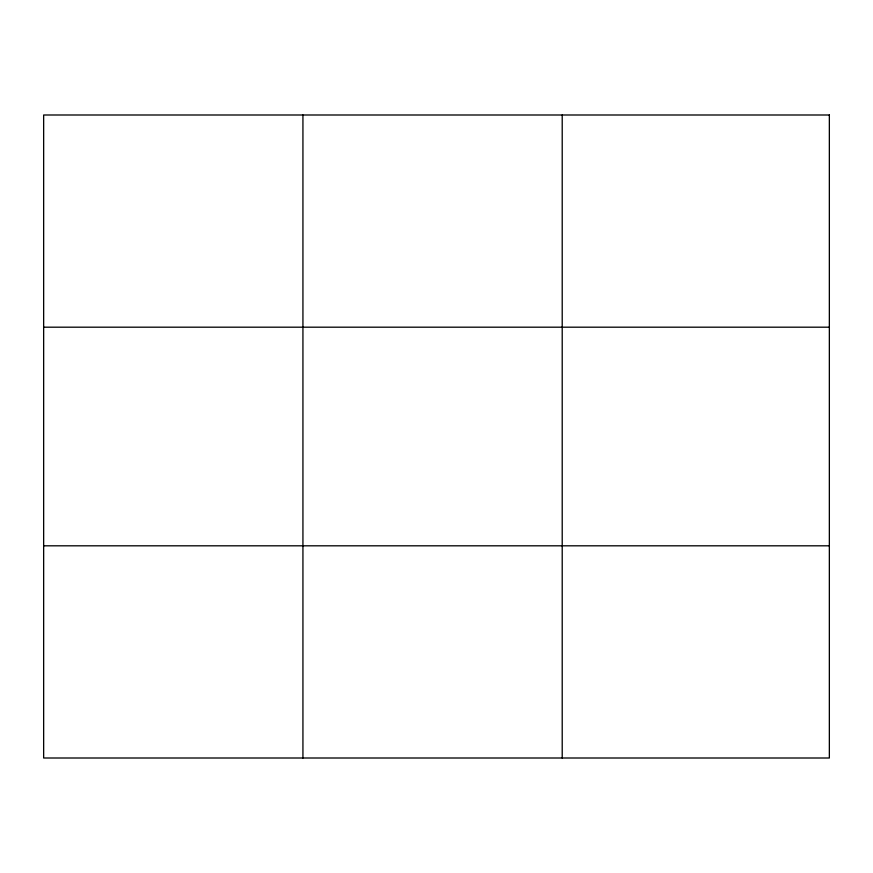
<?xml version="1.0" encoding="UTF-8"?>
<svg xmlns="http://www.w3.org/2000/svg" width="873" height="873" viewBox="0 0 873 873"><rect width="100%" height="100%" fill="white"/><g stroke="black" fill="none" stroke-linecap="round" stroke-linejoin="round"><path stroke-width="1.31" d="M302.931 758.004L302.931 114.996M562.212 758.004L562.212 114.996M43.65 327.189L829.35 327.189M43.65 545.811L829.35 545.811M829.35 114.996L829.35 758.004L43.65 758.004L43.65 114.996L829.35 114.996"/></g></svg>
